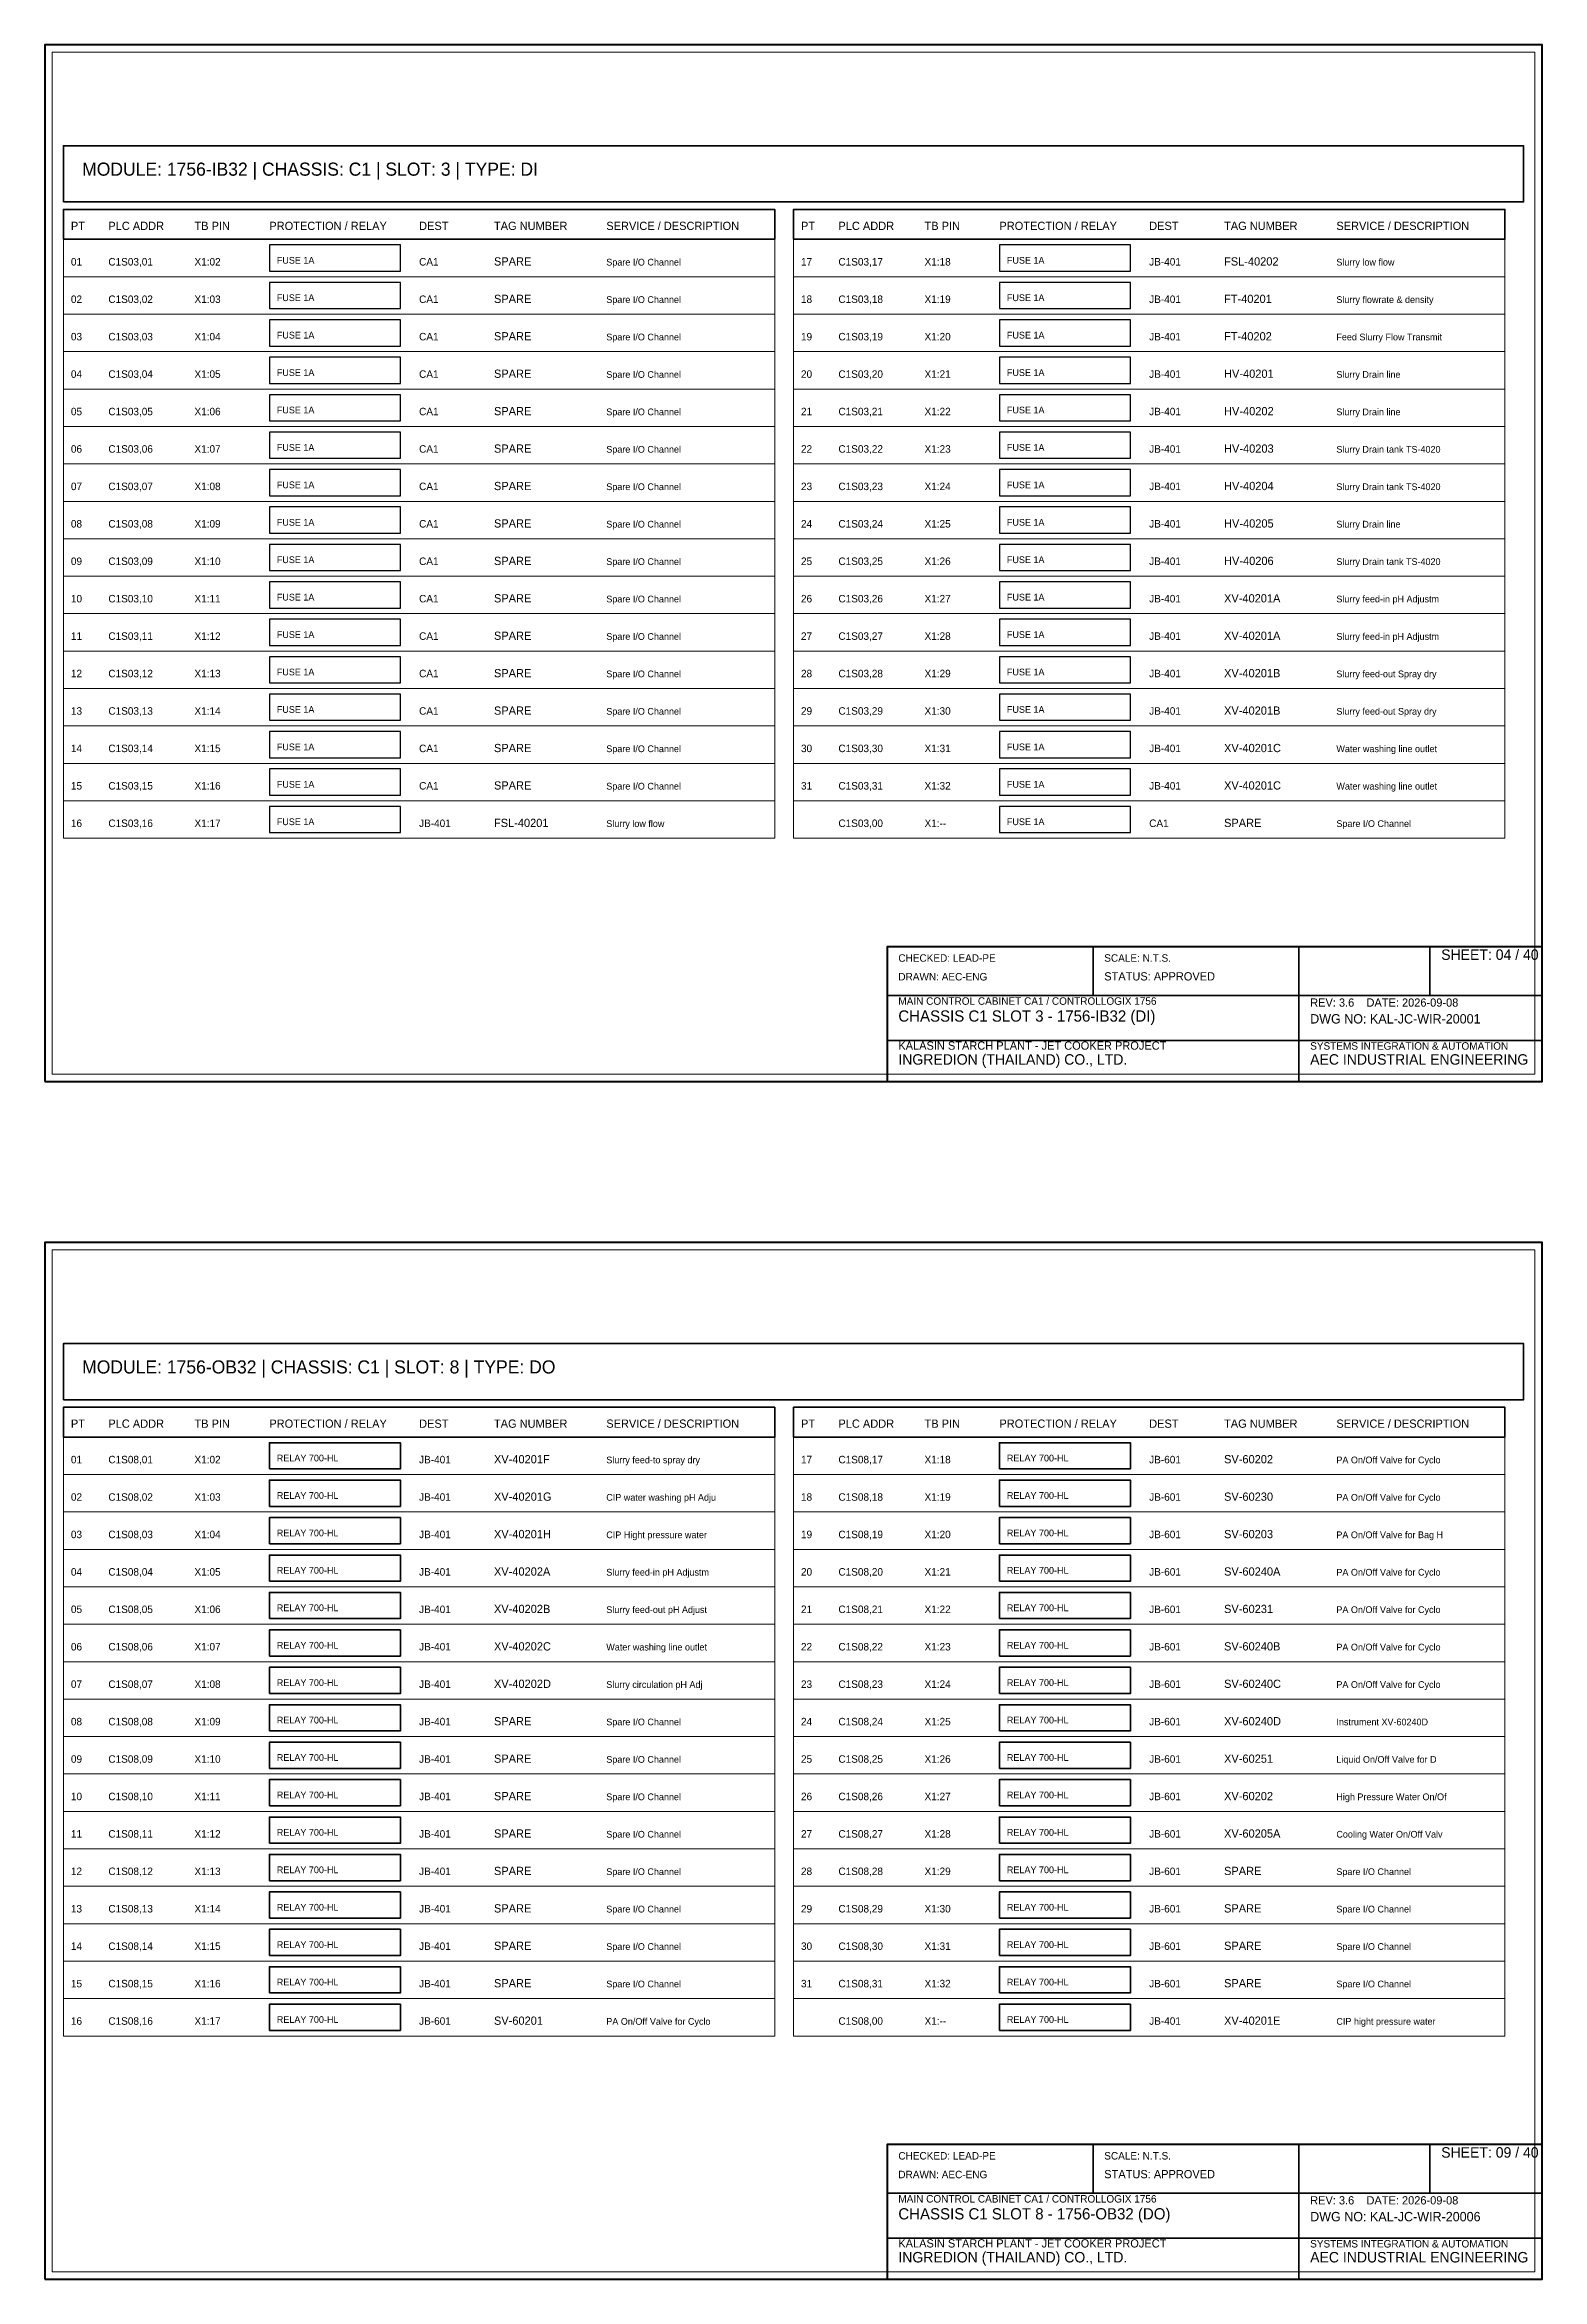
# Model space of a CAD drawing. Header units: millimetres. Extents: x 0 to 2200, y -2240 to 277.
# Drawn here: x 1350 to 1750, y -320 to 277 of the extents above; entities that cross this region are included whole.
import ezdxf

# ---------------------------------------------------------------- set-up
doc = ezdxf.new("R2010")
doc.units = ezdxf.units.MM
for name, color, linetype, lineweight in [('0_BORDER', 7, 'Continuous', 70), ('0_TITLE_BLOCK', 4, 'Continuous', 35), ('IE-CABLE', 6, 'Continuous', 25), ('IE-EQUIP', 2, 'Continuous', 35), ('IE-WIRE', 1, 'Continuous', 25), ('NOTATIONS', 8, 'Continuous', 18), ('RELAYS', 30, 'Continuous', 35), ('TER', 3, 'Continuous', 35), ('TEXTS', 7, 'Continuous', 25)]:
    doc.layers.add(name, color=color, linetype=linetype, lineweight=lineweight)

msp = doc.modelspace()

# ---------------------------------------------------------------- linework, layer by layer
at = {"layer": '0_BORDER'}
for points in [[(1350, 0), (1750, 0), (1750, 277), (1350, 277)], [(1575, 0), (1750, 0), (1750, 36), (1575, 36)], [(1350, -320), (1750, -320), (1750, -43), (1350, -43)], [(1575, -320), (1750, -320), (1750, -284), (1575, -284)]]:
    msp.add_lwpolyline(points, close=True, dxfattribs=at)
at = {"layer": '0_TITLE_BLOCK'}
for p, q in [((1630, 23), (1630, 36)), ((1685, 23), (1685, 36)), ((1720, 23), (1720, 36)), ((1575, 23), (1750, 23)), ((1685, 0), (1685, 23)), ((1575, 11), (1750, 11)), ((1630, -297), (1630, -284)), ((1685, -297), (1685, -284)), ((1720, -297), (1720, -284)), ((1575, -297), (1750, -297)), ((1685, -320), (1685, -297)), ((1575, -309), (1750, -309))]:
    msp.add_line(p, q, dxfattribs=at)
for points in [[(1355, 225), (1545, 225), (1545, 233), (1355, 233)], [(1550, 225), (1740, 225), (1740, 233), (1550, 233)], [(1355, -95), (1545, -95), (1545, -87), (1355, -87)], [(1550, -95), (1740, -95), (1740, -87), (1550, -87)]]:
    msp.add_lwpolyline(points, close=True, dxfattribs=at)
at = {"layer": 'IE-EQUIP'}
for points in [[(1355, 235), (1745, 235), (1745, 250), (1355, 250)], [(1355, -85), (1745, -85), (1745, -70), (1355, -70)]]:
    msp.add_lwpolyline(points, close=True, dxfattribs=at)
at = {"layer": 'IE-WIRE'}
for points in [[(1410, 216.5), (1445, 216.5), (1445, 223.5), (1410, 223.5)], [(1605, 216.5), (1640, 216.5), (1640, 223.5), (1605, 223.5)], [(1410, 206.5), (1445, 206.5), (1445, 213.5), (1410, 213.5)], [(1605, 206.5), (1640, 206.5), (1640, 213.5), (1605, 213.5)], [(1410, 196.5), (1445, 196.5), (1445, 203.5), (1410, 203.5)], [(1605, 196.5), (1640, 196.5), (1640, 203.5), (1605, 203.5)], [(1410, 186.5), (1445, 186.5), (1445, 193.5), (1410, 193.5)], [(1605, 186.5), (1640, 186.5), (1640, 193.5), (1605, 193.5)], [(1410, 176.5), (1445, 176.5), (1445, 183.5), (1410, 183.5)], [(1605, 176.5), (1640, 176.5), (1640, 183.5), (1605, 183.5)], [(1410, 166.5), (1445, 166.5), (1445, 173.5), (1410, 173.5)], [(1605, 166.5), (1640, 166.5), (1640, 173.5), (1605, 173.5)], [(1410, 156.5), (1445, 156.5), (1445, 163.5), (1410, 163.5)], [(1605, 156.5), (1640, 156.5), (1640, 163.5), (1605, 163.5)], [(1410, 146.5), (1445, 146.5), (1445, 153.5), (1410, 153.5)], [(1605, 146.5), (1640, 146.5), (1640, 153.5), (1605, 153.5)], [(1410, 136.5), (1445, 136.5), (1445, 143.5), (1410, 143.5)], [(1605, 136.5), (1640, 136.5), (1640, 143.5), (1605, 143.5)], [(1410, 126.5), (1445, 126.5), (1445, 133.5), (1410, 133.5)], [(1605, 126.5), (1640, 126.5), (1640, 133.5), (1605, 133.5)], [(1410, 116.5), (1445, 116.5), (1445, 123.5), (1410, 123.5)], [(1605, 116.5), (1640, 116.5), (1640, 123.5), (1605, 123.5)], [(1410, 106.5), (1445, 106.5), (1445, 113.5), (1410, 113.5)], [(1605, 106.5), (1640, 106.5), (1640, 113.5), (1605, 113.5)], [(1410, 96.5), (1445, 96.5), (1445, 103.5), (1410, 103.5)], [(1605, 96.5), (1640, 96.5), (1640, 103.5), (1605, 103.5)], [(1410, 86.5), (1445, 86.5), (1445, 93.5), (1410, 93.5)], [(1605, 86.5), (1640, 86.5), (1640, 93.5), (1605, 93.5)], [(1410, 76.5), (1445, 76.5), (1445, 83.5), (1410, 83.5)], [(1605, 76.5), (1640, 76.5), (1640, 83.5), (1605, 83.5)], [(1410, 66.5), (1445, 66.5), (1445, 73.5), (1410, 73.5)], [(1605, 66.5), (1640, 66.5), (1640, 73.5), (1605, 73.5)]]:
    msp.add_lwpolyline(points, close=True, dxfattribs=at)
at = {"layer": 'NOTATIONS'}
for points in [[(1352, 2), (1748, 2), (1748, 275), (1352, 275)], [(1355, 215), (1545, 215), (1545, 225), (1355, 225)], [(1550, 215), (1740, 215), (1740, 225), (1550, 225)], [(1355, 205), (1545, 205), (1545, 215), (1355, 215)], [(1550, 205), (1740, 205), (1740, 215), (1550, 215)], [(1355, 195), (1545, 195), (1545, 205), (1355, 205)], [(1550, 195), (1740, 195), (1740, 205), (1550, 205)], [(1355, 185), (1545, 185), (1545, 195), (1355, 195)], [(1550, 185), (1740, 185), (1740, 195), (1550, 195)], [(1355, 175), (1545, 175), (1545, 185), (1355, 185)], [(1550, 175), (1740, 175), (1740, 185), (1550, 185)], [(1355, 165), (1545, 165), (1545, 175), (1355, 175)], [(1550, 165), (1740, 165), (1740, 175), (1550, 175)], [(1355, 155), (1545, 155), (1545, 165), (1355, 165)], [(1550, 155), (1740, 155), (1740, 165), (1550, 165)], [(1355, 145), (1545, 145), (1545, 155), (1355, 155)], [(1550, 145), (1740, 145), (1740, 155), (1550, 155)], [(1355, 135), (1545, 135), (1545, 145), (1355, 145)], [(1550, 135), (1740, 135), (1740, 145), (1550, 145)], [(1355, 125), (1545, 125), (1545, 135), (1355, 135)], [(1550, 125), (1740, 125), (1740, 135), (1550, 135)], [(1355, 115), (1545, 115), (1545, 125), (1355, 125)], [(1550, 115), (1740, 115), (1740, 125), (1550, 125)], [(1355, 105), (1545, 105), (1545, 115), (1355, 115)], [(1550, 105), (1740, 105), (1740, 115), (1550, 115)], [(1355, 95), (1545, 95), (1545, 105), (1355, 105)], [(1550, 95), (1740, 95), (1740, 105), (1550, 105)], [(1355, 85), (1545, 85), (1545, 95), (1355, 95)], [(1550, 85), (1740, 85), (1740, 95), (1550, 95)], [(1355, 75), (1545, 75), (1545, 85), (1355, 85)], [(1550, 75), (1740, 75), (1740, 85), (1550, 85)], [(1355, 65), (1545, 65), (1545, 75), (1355, 75)], [(1550, 65), (1740, 65), (1740, 75), (1550, 75)], [(1352, -318), (1748, -318), (1748, -45), (1352, -45)], [(1355, -105), (1545, -105), (1545, -95), (1355, -95)], [(1550, -105), (1740, -105), (1740, -95), (1550, -95)], [(1355, -115), (1545, -115), (1545, -105), (1355, -105)], [(1550, -115), (1740, -115), (1740, -105), (1550, -105)], [(1355, -125), (1545, -125), (1545, -115), (1355, -115)], [(1550, -125), (1740, -125), (1740, -115), (1550, -115)], [(1355, -135), (1545, -135), (1545, -125), (1355, -125)], [(1550, -135), (1740, -135), (1740, -125), (1550, -125)], [(1355, -145), (1545, -145), (1545, -135), (1355, -135)], [(1550, -145), (1740, -145), (1740, -135), (1550, -135)], [(1355, -155), (1545, -155), (1545, -145), (1355, -145)], [(1550, -155), (1740, -155), (1740, -145), (1550, -145)], [(1355, -165), (1545, -165), (1545, -155), (1355, -155)], [(1550, -165), (1740, -165), (1740, -155), (1550, -155)], [(1355, -175), (1545, -175), (1545, -165), (1355, -165)], [(1550, -175), (1740, -175), (1740, -165), (1550, -165)], [(1355, -185), (1545, -185), (1545, -175), (1355, -175)], [(1550, -185), (1740, -185), (1740, -175), (1550, -175)], [(1355, -195), (1545, -195), (1545, -185), (1355, -185)], [(1550, -195), (1740, -195), (1740, -185), (1550, -185)], [(1355, -205), (1545, -205), (1545, -195), (1355, -195)], [(1550, -205), (1740, -205), (1740, -195), (1550, -195)], [(1355, -215), (1545, -215), (1545, -205), (1355, -205)], [(1550, -215), (1740, -215), (1740, -205), (1550, -205)], [(1355, -225), (1545, -225), (1545, -215), (1355, -215)], [(1550, -225), (1740, -225), (1740, -215), (1550, -215)], [(1355, -235), (1545, -235), (1545, -225), (1355, -225)], [(1550, -235), (1740, -235), (1740, -225), (1550, -225)], [(1355, -245), (1545, -245), (1545, -235), (1355, -235)], [(1550, -245), (1740, -245), (1740, -235), (1550, -235)], [(1355, -255), (1545, -255), (1545, -245), (1355, -245)], [(1550, -255), (1740, -255), (1740, -245), (1550, -245)]]:
    msp.add_lwpolyline(points, close=True, dxfattribs=at)
at = {"layer": 'RELAYS'}
for points in [[(1410, -103.5), (1445, -103.5), (1445, -96.5), (1410, -96.5)], [(1605, -103.5), (1640, -103.5), (1640, -96.5), (1605, -96.5)], [(1410, -113.5), (1445, -113.5), (1445, -106.5), (1410, -106.5)], [(1605, -113.5), (1640, -113.5), (1640, -106.5), (1605, -106.5)], [(1410, -123.5), (1445, -123.5), (1445, -116.5), (1410, -116.5)], [(1605, -123.5), (1640, -123.5), (1640, -116.5), (1605, -116.5)], [(1410, -133.5), (1445, -133.5), (1445, -126.5), (1410, -126.5)], [(1605, -133.5), (1640, -133.5), (1640, -126.5), (1605, -126.5)], [(1410, -143.5), (1445, -143.5), (1445, -136.5), (1410, -136.5)], [(1605, -143.5), (1640, -143.5), (1640, -136.5), (1605, -136.5)], [(1410, -153.5), (1445, -153.5), (1445, -146.5), (1410, -146.5)], [(1605, -153.5), (1640, -153.5), (1640, -146.5), (1605, -146.5)], [(1410, -163.5), (1445, -163.5), (1445, -156.5), (1410, -156.5)], [(1605, -163.5), (1640, -163.5), (1640, -156.5), (1605, -156.5)], [(1410, -173.5), (1445, -173.5), (1445, -166.5), (1410, -166.5)], [(1605, -173.5), (1640, -173.5), (1640, -166.5), (1605, -166.5)], [(1410, -183.5), (1445, -183.5), (1445, -176.5), (1410, -176.5)], [(1605, -183.5), (1640, -183.5), (1640, -176.5), (1605, -176.5)], [(1410, -193.5), (1445, -193.5), (1445, -186.5), (1410, -186.5)], [(1605, -193.5), (1640, -193.5), (1640, -186.5), (1605, -186.5)], [(1410, -203.5), (1445, -203.5), (1445, -196.5), (1410, -196.5)], [(1605, -203.5), (1640, -203.5), (1640, -196.5), (1605, -196.5)], [(1410, -213.5), (1445, -213.5), (1445, -206.5), (1410, -206.5)], [(1605, -213.5), (1640, -213.5), (1640, -206.5), (1605, -206.5)], [(1410, -223.5), (1445, -223.5), (1445, -216.5), (1410, -216.5)], [(1605, -223.5), (1640, -223.5), (1640, -216.5), (1605, -216.5)], [(1410, -233.5), (1445, -233.5), (1445, -226.5), (1410, -226.5)], [(1605, -233.5), (1640, -233.5), (1640, -226.5), (1605, -226.5)], [(1410, -243.5), (1445, -243.5), (1445, -236.5), (1410, -236.5)], [(1605, -243.5), (1640, -243.5), (1640, -236.5), (1605, -236.5)], [(1410, -253.5), (1445, -253.5), (1445, -246.5), (1410, -246.5)], [(1605, -253.5), (1640, -253.5), (1640, -246.5), (1605, -246.5)]]:
    msp.add_lwpolyline(points, close=True, dxfattribs=at)

# ---------------------------------------------------------------- texts
at = {"layer": '0_TITLE_BLOCK'}
for s, height, p in [('MODULE: 1756-IB32 | CHASSIS: C1 | SLOT: 3 | TYPE: DI', 3.5, (1360, 242)), ('PT', 2.2, (1357, 227.5)), ('PLC ADDR', 2.2, (1367, 227.5)), ('TB PIN', 2.2, (1390, 227.5)), ('PROTECTION / RELAY', 2.2, (1410, 227.5)), ('DEST', 2.2, (1450, 227.5)), ('TAG NUMBER', 2.2, (1470, 227.5)), ('SERVICE / DESCRIPTION', 2.2, (1500, 227.5)), ('PT', 2.2, (1552, 227.5)), ('PLC ADDR', 2.2, (1562, 227.5)), ('TB PIN', 2.2, (1585, 227.5)), ('PROTECTION / RELAY', 2.2, (1605, 227.5)), ('DEST', 2.2, (1645, 227.5)), ('TAG NUMBER', 2.2, (1665, 227.5)), ('SERVICE / DESCRIPTION', 2.2, (1695, 227.5)), ('SHEET: 04 / 40', 2.8, (1723, 32.5)), ('STATUS: APPROVED', 2.2, (1633, 27)), ('CHASSIS C1 SLOT 3 - 1756-IB32 (DI)', 3, (1578, 16)), ('INGREDION (THAILAND) CO., LTD.', 2.8, (1578, 4.5)), ('AEC INDUSTRIAL ENGINEERING', 2.8, (1688, 4.5)), ('MODULE: 1756-OB32 | CHASSIS: C1 | SLOT: 8 | TYPE: DO', 3.5, (1360, -78)), ('PT', 2.2, (1357, -92.5)), ('PLC ADDR', 2.2, (1367, -92.5)), ('TB PIN', 2.2, (1390, -92.5)), ('PROTECTION / RELAY', 2.2, (1410, -92.5)), ('DEST', 2.2, (1450, -92.5)), ('TAG NUMBER', 2.2, (1470, -92.5)), ('SERVICE / DESCRIPTION', 2.2, (1500, -92.5)), ('PT', 2.2, (1552, -92.5)), ('PLC ADDR', 2.2, (1562, -92.5)), ('TB PIN', 2.2, (1585, -92.5)), ('PROTECTION / RELAY', 2.2, (1605, -92.5)), ('DEST', 2.2, (1645, -92.5)), ('TAG NUMBER', 2.2, (1665, -92.5)), ('SERVICE / DESCRIPTION', 2.2, (1695, -92.5)), ('SHEET: 09 / 40', 2.8, (1723, -287.5)), ('STATUS: APPROVED', 2.2, (1633, -293)), ('CHASSIS C1 SLOT 8 - 1756-OB32 (DO)', 3, (1578, -304)), ('INGREDION (THAILAND) CO., LTD.', 2.8, (1578, -315.5)), ('AEC INDUSTRIAL ENGINEERING', 2.8, (1688, -315.5))]:
    msp.add_text(s, height=height, dxfattribs=at).set_placement(p)
at = {"layer": 'IE-CABLE'}
for s, p in [('CA1', (1450, 218)), ('JB-401', (1645, 218)), ('CA1', (1450, 208)), ('JB-401', (1645, 208)), ('CA1', (1450, 198)), ('JB-401', (1645, 198)), ('CA1', (1450, 188)), ('JB-401', (1645, 188)), ('CA1', (1450, 178)), ('JB-401', (1645, 178)), ('CA1', (1450, 168)), ('JB-401', (1645, 168)), ('CA1', (1450, 158)), ('JB-401', (1645, 158)), ('CA1', (1450, 148)), ('JB-401', (1645, 148)), ('CA1', (1450, 138)), ('JB-401', (1645, 138)), ('CA1', (1450, 128)), ('JB-401', (1645, 128)), ('CA1', (1450, 118)), ('JB-401', (1645, 118)), ('CA1', (1450, 108)), ('JB-401', (1645, 108)), ('CA1', (1450, 98)), ('JB-401', (1645, 98)), ('CA1', (1450, 88)), ('JB-401', (1645, 88)), ('CA1', (1450, 78)), ('JB-401', (1645, 78)), ('JB-401', (1450, 68)), ('CA1', (1645, 68)), ('JB-401', (1450, -102)), ('JB-601', (1645, -102)), ('JB-401', (1450, -112)), ('JB-601', (1645, -112)), ('JB-401', (1450, -122)), ('JB-601', (1645, -122)), ('JB-401', (1450, -132)), ('JB-601', (1645, -132)), ('JB-401', (1450, -142)), ('JB-601', (1645, -142)), ('JB-401', (1450, -152)), ('JB-601', (1645, -152)), ('JB-401', (1450, -162)), ('JB-601', (1645, -162)), ('JB-401', (1450, -172)), ('JB-601', (1645, -172)), ('JB-401', (1450, -182)), ('JB-601', (1645, -182)), ('JB-401', (1450, -192)), ('JB-601', (1645, -192)), ('JB-401', (1450, -202)), ('JB-601', (1645, -202)), ('JB-401', (1450, -212)), ('JB-601', (1645, -212)), ('JB-401', (1450, -222)), ('JB-601', (1645, -222)), ('JB-401', (1450, -232)), ('JB-601', (1645, -232)), ('JB-401', (1450, -242)), ('JB-601', (1645, -242)), ('JB-601', (1450, -252)), ('JB-401', (1645, -252))]:
    msp.add_text(s, height=2, dxfattribs=at).set_placement(p)
at = {"layer": 'IE-WIRE'}
for p in [(1412, 218.5), (1607, 218.5), (1412, 208.5), (1607, 208.5), (1412, 198.5), (1607, 198.5), (1412, 188.5), (1607, 188.5), (1412, 178.5), (1607, 178.5), (1412, 168.5), (1607, 168.5), (1412, 158.5), (1607, 158.5), (1412, 148.5), (1607, 148.5), (1412, 138.5), (1607, 138.5), (1412, 128.5), (1607, 128.5), (1412, 118.5), (1607, 118.5), (1412, 108.5), (1607, 108.5), (1412, 98.5), (1607, 98.5), (1412, 88.5), (1607, 88.5), (1412, 78.5), (1607, 78.5), (1412, 68.5), (1607, 68.5)]:
    msp.add_text('FUSE 1A', height=1.8, dxfattribs=at).set_placement(p)
at = {"layer": 'RELAYS'}
for p in [(1412, -101.5), (1607, -101.5), (1412, -111.5), (1607, -111.5), (1412, -121.5), (1607, -121.5), (1412, -131.5), (1607, -131.5), (1412, -141.5), (1607, -141.5), (1412, -151.5), (1607, -151.5), (1412, -161.5), (1607, -161.5), (1412, -171.5), (1607, -171.5), (1412, -181.5), (1607, -181.5), (1412, -191.5), (1607, -191.5), (1412, -201.5), (1607, -201.5), (1412, -211.5), (1607, -211.5), (1412, -221.5), (1607, -221.5), (1412, -231.5), (1607, -231.5), (1412, -241.5), (1607, -241.5), (1412, -251.5), (1607, -251.5)]:
    msp.add_text('RELAY 700-HL', height=1.8, dxfattribs=at).set_placement(p)
at = {"layer": 'TER'}
for s, p in [('X1:02', (1390, 218)), ('X1:18', (1585, 218)), ('X1:03', (1390, 208)), ('X1:19', (1585, 208)), ('X1:04', (1390, 198)), ('X1:20', (1585, 198)), ('X1:05', (1390, 188)), ('X1:21', (1585, 188)), ('X1:06', (1390, 178)), ('X1:22', (1585, 178)), ('X1:07', (1390, 168)), ('X1:23', (1585, 168)), ('X1:08', (1390, 158)), ('X1:24', (1585, 158)), ('X1:09', (1390, 148)), ('X1:25', (1585, 148)), ('X1:10', (1390, 138)), ('X1:26', (1585, 138)), ('X1:11', (1390, 128)), ('X1:27', (1585, 128)), ('X1:12', (1390, 118)), ('X1:28', (1585, 118)), ('X1:13', (1390, 108)), ('X1:29', (1585, 108)), ('X1:14', (1390, 98)), ('X1:30', (1585, 98)), ('X1:15', (1390, 88)), ('X1:31', (1585, 88)), ('X1:16', (1390, 78)), ('X1:32', (1585, 78)), ('X1:17', (1390, 68)), ('X1:--', (1585, 68)), ('X1:02', (1390, -102)), ('X1:18', (1585, -102)), ('X1:03', (1390, -112)), ('X1:19', (1585, -112)), ('X1:04', (1390, -122)), ('X1:20', (1585, -122)), ('X1:05', (1390, -132)), ('X1:21', (1585, -132)), ('X1:06', (1390, -142)), ('X1:22', (1585, -142)), ('X1:07', (1390, -152)), ('X1:23', (1585, -152)), ('X1:08', (1390, -162)), ('X1:24', (1585, -162)), ('X1:09', (1390, -172)), ('X1:25', (1585, -172)), ('X1:10', (1390, -182)), ('X1:26', (1585, -182)), ('X1:11', (1390, -192)), ('X1:27', (1585, -192)), ('X1:12', (1390, -202)), ('X1:28', (1585, -202)), ('X1:13', (1390, -212)), ('X1:29', (1585, -212)), ('X1:14', (1390, -222)), ('X1:30', (1585, -222)), ('X1:15', (1390, -232)), ('X1:31', (1585, -232)), ('X1:16', (1390, -242)), ('X1:32', (1585, -242)), ('X1:17', (1390, -252)), ('X1:--', (1585, -252))]:
    msp.add_text(s, height=2, dxfattribs=at).set_placement(p)
at = {"layer": 'TEXTS'}
for s, height, p in [('01', 2, (1357, 218)), ('C1S03,01', 2, (1367, 218)), ('SPARE', 2.2, (1470, 218)), ('Spare I/O Channel', 1.8, (1500, 218)), ('17', 2, (1552, 218)), ('C1S03,17', 2, (1562, 218)), ('FSL-40202', 2.2, (1665, 218)), ('Slurry low flow', 1.8, (1695, 218)), ('02', 2, (1357, 208)), ('C1S03,02', 2, (1367, 208)), ('SPARE', 2.2, (1470, 208)), ('Spare I/O Channel', 1.8, (1500, 208)), ('18', 2, (1552, 208)), ('C1S03,18', 2, (1562, 208)), ('FT-40201', 2.2, (1665, 208)), ('Slurry flowrate & density', 1.8, (1695, 208)), ('03', 2, (1357, 198)), ('C1S03,03', 2, (1367, 198)), ('SPARE', 2.2, (1470, 198)), ('Spare I/O Channel', 1.8, (1500, 198)), ('19', 2, (1552, 198)), ('C1S03,19', 2, (1562, 198)), ('FT-40202', 2.2, (1665, 198)), ('Feed Slurry Flow Transmit', 1.8, (1695, 198)), ('04', 2, (1357, 188)), ('C1S03,04', 2, (1367, 188)), ('SPARE', 2.2, (1470, 188)), ('Spare I/O Channel', 1.8, (1500, 188)), ('20', 2, (1552, 188)), ('C1S03,20', 2, (1562, 188)), ('HV-40201', 2.2, (1665, 188)), ('Slurry Drain line', 1.8, (1695, 188)), ('05', 2, (1357, 178)), ('C1S03,05', 2, (1367, 178)), ('SPARE', 2.2, (1470, 178)), ('Spare I/O Channel', 1.8, (1500, 178)), ('21', 2, (1552, 178)), ('C1S03,21', 2, (1562, 178)), ('HV-40202', 2.2, (1665, 178)), ('Slurry Drain line', 1.8, (1695, 178)), ('06', 2, (1357, 168)), ('C1S03,06', 2, (1367, 168)), ('SPARE', 2.2, (1470, 168)), ('Spare I/O Channel', 1.8, (1500, 168)), ('22', 2, (1552, 168)), ('C1S03,22', 2, (1562, 168)), ('HV-40203', 2.2, (1665, 168)), ('Slurry Drain tank TS-4020', 1.8, (1695, 168)), ('07', 2, (1357, 158)), ('C1S03,07', 2, (1367, 158)), ('SPARE', 2.2, (1470, 158)), ('Spare I/O Channel', 1.8, (1500, 158)), ('23', 2, (1552, 158)), ('C1S03,23', 2, (1562, 158)), ('HV-40204', 2.2, (1665, 158)), ('Slurry Drain tank TS-4020', 1.8, (1695, 158)), ('08', 2, (1357, 148)), ('C1S03,08', 2, (1367, 148)), ('SPARE', 2.2, (1470, 148)), ('Spare I/O Channel', 1.8, (1500, 148)), ('24', 2, (1552, 148)), ('C1S03,24', 2, (1562, 148)), ('HV-40205', 2.2, (1665, 148)), ('Slurry Drain line', 1.8, (1695, 148)), ('09', 2, (1357, 138)), ('C1S03,09', 2, (1367, 138)), ('SPARE', 2.2, (1470, 138)), ('Spare I/O Channel', 1.8, (1500, 138)), ('25', 2, (1552, 138)), ('C1S03,25', 2, (1562, 138)), ('HV-40206', 2.2, (1665, 138)), ('Slurry Drain tank TS-4020', 1.8, (1695, 138)), ('10', 2, (1357, 128)), ('C1S03,10', 2, (1367, 128)), ('SPARE', 2.2, (1470, 128)), ('Spare I/O Channel', 1.8, (1500, 128)), ('26', 2, (1552, 128)), ('C1S03,26', 2, (1562, 128)), ('XV-40201A', 2.2, (1665, 128)), ('Slurry feed-in pH Adjustm', 1.8, (1695, 128)), ('11', 2, (1357, 118)), ('C1S03,11', 2, (1367, 118)), ('SPARE', 2.2, (1470, 118)), ('Spare I/O Channel', 1.8, (1500, 118)), ('27', 2, (1552, 118)), ('C1S03,27', 2, (1562, 118)), ('XV-40201A', 2.2, (1665, 118)), ('Slurry feed-in pH Adjustm', 1.8, (1695, 118)), ('12', 2, (1357, 108)), ('C1S03,12', 2, (1367, 108)), ('SPARE', 2.2, (1470, 108)), ('Spare I/O Channel', 1.8, (1500, 108)), ('28', 2, (1552, 108)), ('C1S03,28', 2, (1562, 108)), ('XV-40201B', 2.2, (1665, 108)), ('Slurry feed-out Spray dry', 1.8, (1695, 108)), ('13', 2, (1357, 98)), ('C1S03,13', 2, (1367, 98)), ('SPARE', 2.2, (1470, 98)), ('Spare I/O Channel', 1.8, (1500, 98)), ('29', 2, (1552, 98)), ('C1S03,29', 2, (1562, 98)), ('XV-40201B', 2.2, (1665, 98)), ('Slurry feed-out Spray dry', 1.8, (1695, 98)), ('14', 2, (1357, 88)), ('C1S03,14', 2, (1367, 88)), ('SPARE', 2.2, (1470, 88)), ('Spare I/O Channel', 1.8, (1500, 88)), ('30', 2, (1552, 88)), ('C1S03,30', 2, (1562, 88)), ('XV-40201C', 2.2, (1665, 88)), ('Water washing line outlet', 1.8, (1695, 88)), ('15', 2, (1357, 78)), ('C1S03,15', 2, (1367, 78)), ('SPARE', 2.2, (1470, 78)), ('Spare I/O Channel', 1.8, (1500, 78)), ('31', 2, (1552, 78)), ('C1S03,31', 2, (1562, 78)), ('XV-40201C', 2.2, (1665, 78)), ('Water washing line outlet', 1.8, (1695, 78)), ('16', 2, (1357, 68)), ('C1S03,16', 2, (1367, 68)), ('FSL-40201', 2.2, (1470, 68)), ('Slurry low flow', 1.8, (1500, 68)), ('C1S03,00', 2, (1562, 68)), ('SPARE', 2.2, (1665, 68)), ('Spare I/O Channel', 1.8, (1695, 68)), ('CHECKED: LEAD-PE', 2, (1578, 32)), ('SCALE: N.T.S.', 2, (1633, 32)), ('DRAWN: AEC-ENG', 2, (1578, 27)), ('MAIN CONTROL CABINET CA1 / CONTROLLOGIX 1756', 2, (1578, 20.5)), ('REV: 3.6    DATE: 2026-09-08', 2.2, (1688, 20)), ('DWG NO: KAL-JC-WIR-20001', 2.5, (1688, 15.5)), ('KALASIN STARCH PLANT - JET COOKER PROJECT', 2.2, (1578, 8.5)), ('SYSTEMS INTEGRATION & AUTOMATION', 2, (1688, 8.5)), ('01', 2, (1357, -102)), ('C1S08,01', 2, (1367, -102)), ('XV-40201F', 2.2, (1470, -102)), ('Slurry feed-to spray dry ', 1.8, (1500, -102)), ('17', 2, (1552, -102)), ('C1S08,17', 2, (1562, -102)), ('SV-60202', 2.2, (1665, -102)), ('PA On/Off Valve for Cyclo', 1.8, (1695, -102)), ('02', 2, (1357, -112)), ('C1S08,02', 2, (1367, -112)), ('XV-40201G', 2.2, (1470, -112)), ('CIP water washing pH Adju', 1.8, (1500, -112)), ('18', 2, (1552, -112)), ('C1S08,18', 2, (1562, -112)), ('SV-60230', 2.2, (1665, -112)), ('PA On/Off Valve for Cyclo', 1.8, (1695, -112)), ('03', 2, (1357, -122)), ('C1S08,03', 2, (1367, -122)), ('XV-40201H', 2.2, (1470, -122)), ('CIP Hight pressure water ', 1.8, (1500, -122)), ('19', 2, (1552, -122)), ('C1S08,19', 2, (1562, -122)), ('SV-60203', 2.2, (1665, -122)), ('PA On/Off Valve for Bag H', 1.8, (1695, -122)), ('04', 2, (1357, -132)), ('C1S08,04', 2, (1367, -132)), ('XV-40202A', 2.2, (1470, -132)), ('Slurry feed-in pH Adjustm', 1.8, (1500, -132)), ('20', 2, (1552, -132)), ('C1S08,20', 2, (1562, -132)), ('SV-60240A', 2.2, (1665, -132)), ('PA On/Off Valve for Cyclo', 1.8, (1695, -132)), ('05', 2, (1357, -142)), ('C1S08,05', 2, (1367, -142)), ('XV-40202B', 2.2, (1470, -142)), ('Slurry feed-out pH Adjust', 1.8, (1500, -142)), ('21', 2, (1552, -142)), ('C1S08,21', 2, (1562, -142)), ('SV-60231', 2.2, (1665, -142)), ('PA On/Off Valve for Cyclo', 1.8, (1695, -142)), ('06', 2, (1357, -152)), ('C1S08,06', 2, (1367, -152)), ('XV-40202C', 2.2, (1470, -152)), ('Water washing line outlet', 1.8, (1500, -152)), ('22', 2, (1552, -152)), ('C1S08,22', 2, (1562, -152)), ('SV-60240B', 2.2, (1665, -152)), ('PA On/Off Valve for Cyclo', 1.8, (1695, -152)), ('07', 2, (1357, -162)), ('C1S08,07', 2, (1367, -162)), ('XV-40202D', 2.2, (1470, -162)), ('Slurry circulation pH Adj', 1.8, (1500, -162)), ('23', 2, (1552, -162)), ('C1S08,23', 2, (1562, -162)), ('SV-60240C', 2.2, (1665, -162)), ('PA On/Off Valve for Cyclo', 1.8, (1695, -162)), ('08', 2, (1357, -172)), ('C1S08,08', 2, (1367, -172)), ('SPARE', 2.2, (1470, -172)), ('Spare I/O Channel', 1.8, (1500, -172)), ('24', 2, (1552, -172)), ('C1S08,24', 2, (1562, -172)), ('XV-60240D', 2.2, (1665, -172)), ('Instrument XV-60240D', 1.8, (1695, -172)), ('09', 2, (1357, -182)), ('C1S08,09', 2, (1367, -182)), ('SPARE', 2.2, (1470, -182)), ('Spare I/O Channel', 1.8, (1500, -182)), ('25', 2, (1552, -182)), ('C1S08,25', 2, (1562, -182)), ('XV-60251', 2.2, (1665, -182)), ('Liquid On/Off Valve for D', 1.8, (1695, -182)), ('10', 2, (1357, -192)), ('C1S08,10', 2, (1367, -192)), ('SPARE', 2.2, (1470, -192)), ('Spare I/O Channel', 1.8, (1500, -192)), ('26', 2, (1552, -192)), ('C1S08,26', 2, (1562, -192)), ('XV-60202', 2.2, (1665, -192)), ('High Pressure Water On/Of', 1.8, (1695, -192)), ('11', 2, (1357, -202)), ('C1S08,11', 2, (1367, -202)), ('SPARE', 2.2, (1470, -202)), ('Spare I/O Channel', 1.8, (1500, -202)), ('27', 2, (1552, -202)), ('C1S08,27', 2, (1562, -202)), ('XV-60205A', 2.2, (1665, -202)), ('Cooling Water On/Off Valv', 1.8, (1695, -202)), ('12', 2, (1357, -212)), ('C1S08,12', 2, (1367, -212)), ('SPARE', 2.2, (1470, -212)), ('Spare I/O Channel', 1.8, (1500, -212)), ('28', 2, (1552, -212)), ('C1S08,28', 2, (1562, -212)), ('SPARE', 2.2, (1665, -212)), ('Spare I/O Channel', 1.8, (1695, -212)), ('13', 2, (1357, -222)), ('C1S08,13', 2, (1367, -222)), ('SPARE', 2.2, (1470, -222)), ('Spare I/O Channel', 1.8, (1500, -222)), ('29', 2, (1552, -222)), ('C1S08,29', 2, (1562, -222)), ('SPARE', 2.2, (1665, -222)), ('Spare I/O Channel', 1.8, (1695, -222)), ('14', 2, (1357, -232)), ('C1S08,14', 2, (1367, -232)), ('SPARE', 2.2, (1470, -232)), ('Spare I/O Channel', 1.8, (1500, -232)), ('30', 2, (1552, -232)), ('C1S08,30', 2, (1562, -232)), ('SPARE', 2.2, (1665, -232)), ('Spare I/O Channel', 1.8, (1695, -232)), ('15', 2, (1357, -242)), ('C1S08,15', 2, (1367, -242)), ('SPARE', 2.2, (1470, -242)), ('Spare I/O Channel', 1.8, (1500, -242)), ('31', 2, (1552, -242)), ('C1S08,31', 2, (1562, -242)), ('SPARE', 2.2, (1665, -242)), ('Spare I/O Channel', 1.8, (1695, -242)), ('16', 2, (1357, -252)), ('C1S08,16', 2, (1367, -252)), ('SV-60201', 2.2, (1470, -252)), ('PA On/Off Valve for Cyclo', 1.8, (1500, -252)), ('C1S08,00', 2, (1562, -252)), ('XV-40201E', 2.2, (1665, -252)), ('CIP hight pressure water ', 1.8, (1695, -252)), ('CHECKED: LEAD-PE', 2, (1578, -288)), ('SCALE: N.T.S.', 2, (1633, -288)), ('DRAWN: AEC-ENG', 2, (1578, -293)), ('MAIN CONTROL CABINET CA1 / CONTROLLOGIX 1756', 2, (1578, -299.5)), ('REV: 3.6    DATE: 2026-09-08', 2.2, (1688, -300)), ('DWG NO: KAL-JC-WIR-20006', 2.5, (1688, -304.5)), ('KALASIN STARCH PLANT - JET COOKER PROJECT', 2.2, (1578, -311.5)), ('SYSTEMS INTEGRATION & AUTOMATION', 2, (1688, -311.5))]:
    msp.add_text(s, height=height, dxfattribs=at).set_placement(p)

doc.saveas('drawing.dxf')
